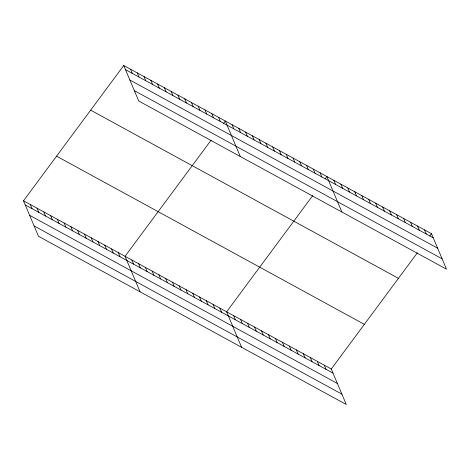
<?xml version="1.0" encoding="UTF-8"?>
<svg xmlns="http://www.w3.org/2000/svg" width="470" height="470" viewBox="0 0 470 470"><rect width="100%" height="100%" fill="white"/><g stroke="black" fill="none" stroke-linecap="round" stroke-linejoin="round"><path stroke-width="0.7" d="M23.5 200.808L331.268 368.997L346.261 404.482L38.493 236.298L23.5 200.808L123.739 65.518L431.507 233.702L446.5 269.192L138.732 101.003L123.739 65.518M211.13 140.154L125.061 256.315L140.054 291.8M223.585 123.334L225.306 121.019L240.293 156.504M312.691 195.655L226.628 311.816L241.615 347.301M325.152 178.841L326.867 176.52L341.86 212.005M331.268 368.997L417.331 252.837M429.791 236.022L431.507 233.702M125.49 69.654L433.258 237.838M129.861 80L437.629 248.184M134.361 90.657L442.129 258.847M90.663 110.162L398.431 278.352M56.582 156.163L364.35 324.353M25.251 204.949L333.019 373.133M29.616 215.295L337.389 383.479M34.122 225.953L341.89 394.142M424.533 229.889L426.284 234.031M417.56 226.076L419.305 230.218M410.58 222.263L412.331 226.405M403.607 218.456L405.352 222.592M396.627 214.643L398.378 218.779M389.654 210.83L391.398 214.966M382.674 207.017L384.425 211.153M375.7 203.204L377.451 207.341M368.727 199.392L370.472 203.528M361.747 195.579L363.498 199.715M354.774 191.766L356.519 195.908M347.794 187.953L349.545 192.095M340.821 184.146L342.565 188.282M333.847 180.333L335.592 184.469M320.099 172.819L321.844 176.955M313.326 169.118L315.076 173.254M306.558 165.417L308.302 169.558M299.784 161.721L301.534 165.857M293.016 158.02L294.761 162.156M286.242 154.319L287.993 158.455M279.474 150.617L281.219 154.753M272.7 146.916L274.451 151.058M265.932 143.215L267.677 147.357M259.158 139.519L260.909 143.656M252.39 135.818L254.135 139.954M245.616 132.117L247.367 136.253M238.848 128.416L240.593 132.558M232.074 124.715L233.825 128.856M324.294 365.184L326.039 369.32M218.532 117.318L220.283 121.454M317.315 361.371L319.065 365.513M211.764 113.617L213.509 117.753M310.341 357.558L312.086 361.7M204.991 109.915L206.741 114.057M303.367 353.745L305.112 357.887M198.222 106.214L199.967 110.356M296.388 349.939L298.139 354.075M191.449 102.519L193.199 106.655M289.414 346.126L291.159 350.262M184.681 98.817L186.425 102.954M282.435 342.313L284.186 346.449M177.907 95.116L179.658 99.252M171.139 91.415L172.884 95.551M275.461 338.5L277.206 342.636M164.365 87.714L166.116 91.856M268.482 334.687L270.232 338.823M157.597 84.018L159.342 88.154M261.508 330.874L263.253 335.01M150.823 80.317L152.574 84.453M254.534 327.061L256.279 331.203M144.055 76.616L145.8 80.752M247.555 323.248L249.306 327.39M137.281 72.915L139.032 77.051M240.581 319.436L242.326 323.577M130.513 69.213L132.258 73.355M233.602 315.629L235.353 319.764M219.854 308.114L221.605 312.25M213.086 304.413L214.831 308.549M206.312 300.712L208.063 304.854M199.544 297.011L201.289 301.153M192.77 293.315L194.521 297.451M186.003 289.614L187.747 293.75M179.229 285.913L180.979 290.049M172.461 282.212L174.206 286.348M165.687 278.51L167.438 282.652M158.919 274.815L160.664 278.951M152.145 271.114L153.896 275.25M145.377 267.412L147.122 271.548M138.603 263.711L140.354 267.847M131.835 260.01L133.58 264.152M118.293 252.613L120.038 256.749M111.519 248.912L113.27 253.048M104.751 245.211L106.496 249.347M97.977 241.51L99.728 245.651M91.209 237.814L92.954 241.95M84.436 234.113L86.186 238.249M77.667 230.412L79.412 234.548M70.894 226.71L72.644 230.846M64.126 223.009L65.871 227.151M57.352 219.308L59.102 223.45M50.584 215.613L52.329 219.749M43.81 211.911L45.561 216.047M37.042 208.21L38.787 212.346M30.268 204.509L32.019 208.651"/></g></svg>
